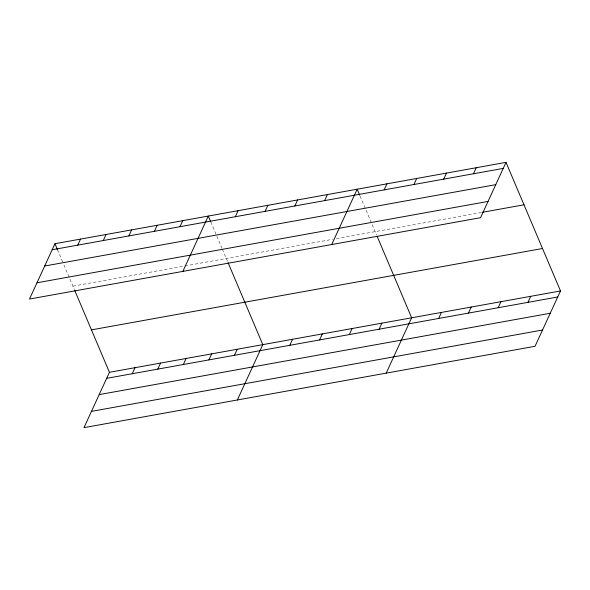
<?xml version="1.0" encoding="UTF-8"?>
<svg xmlns="http://www.w3.org/2000/svg" width="590" height="590" viewBox="0 0 590 590"><rect width="100%" height="100%" fill="white"/><g stroke="black" fill="none" stroke-linecap="round" stroke-linejoin="round"><path stroke-width="0.44" stroke-dasharray="2.95 2.21" d="M72.931 286.15L183.984 266.12M184.869 265.965L332.745 239.289M336.352 238.64L481.595 212.444M360.04 195.998L365.431 208.727M366.154 210.431L376.568 235.004M210.829 221.995L221.973 248.309M222.334 249.157L227.718 261.857M57.466 249.659L63.219 263.236M63.941 264.932L74.355 289.513"/><path stroke-width="0.89" d="M54.951 243.714L29.5 299.049L480.562 217.695L506.014 162.361L54.951 243.714L57.466 249.659M77.733 245.145L80.505 239.105M103.294 240.528L106.067 234.495M128.856 235.919L131.629 229.886M154.418 231.31L157.191 225.277M74.709 290.354L109.438 372.305L83.987 427.639L535.049 346.286L560.5 290.951L506.014 162.361M179.972 226.7L182.753 220.667M132.219 373.728L134.999 367.695M182.863 271.385L208.307 216.058L210.468 221.147M157.781 369.119L160.561 363.086M235.307 216.722L238.08 210.689M183.343 364.509L186.116 358.477M265.072 211.353L267.853 205.32M208.904 359.9L211.677 353.867M294.845 205.984L297.618 199.951M234.466 355.291L237.239 349.258M324.618 200.615L327.391 194.582M237.35 399.976L262.801 344.649L228.072 262.697M331.713 244.54L357.164 189.213L359.679 195.15M289.793 345.312L292.566 339.28M384.156 189.877L386.929 183.844M319.566 339.943L322.339 333.911M413.929 184.508L416.702 178.475M349.332 334.574L352.112 328.542M443.695 179.139L446.468 173.099M379.104 329.205L381.877 323.173M473.468 173.77L476.241 167.73M386.199 373.131L411.65 317.804L377.283 236.686M438.643 318.467L441.416 312.427M468.416 313.098L471.189 307.058M498.181 307.729L500.962 301.689M527.954 302.353L530.727 296.32M52.171 249.754L503.233 168.401M44.693 266.016L495.755 184.663M36.986 282.78L488.048 201.426M482.495 212.282L523.994 204.796M91.457 329.869L542.52 248.515M109.438 372.305L560.5 290.951M106.665 378.338L557.727 296.984M99.179 394.607L550.241 313.253M91.472 411.37L542.534 330.017"/></g></svg>
